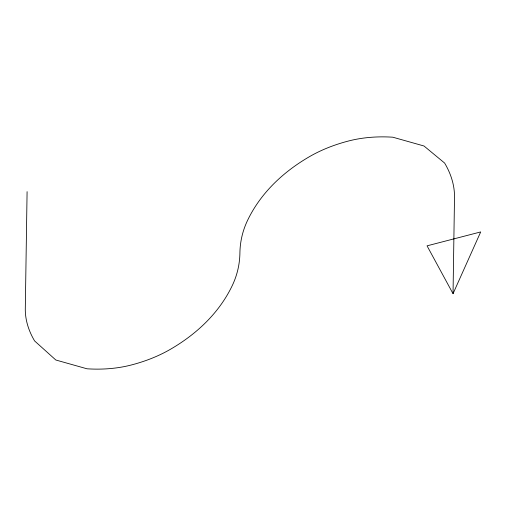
<?xml version="1.0" encoding="UTF-8"?>
<svg xmlns="http://www.w3.org/2000/svg" width="506" height="506" viewBox="0 0 506 506"><rect width="100%" height="100%" fill="white"/><g stroke="black" fill="none" stroke-linecap="round" stroke-linejoin="round"><path stroke-width="0.76" d="M27.09 191.666L25.3 308.628A111.674 74.287 13.1 0 0 34.61 340.943L55.818 360.006L86.988 368.792A111.674 74.287 13.1 0 0 131.313 364.99A174.899 116.348 13.1 0 0 170.585 349.197A264.221 175.772 13.1 0 0 232.248 285.605A174.899 116.348 13.1 0 0 239.907 253A174.899 116.348 13.1 0 1 247.56 220.395A264.221 175.772 13.1 0 1 309.223 156.803A174.899 116.348 13.1 0 1 348.495 141.01A111.674 74.287 13.1 0 1 392.827 137.208L423.996 145.994L444.622 163.058A118.575 78.879 13.1 0 1 454.508 197.372L453.034 293.708L427.051 245.84L480.7 231.931L453.034 293.708"/></g></svg>
